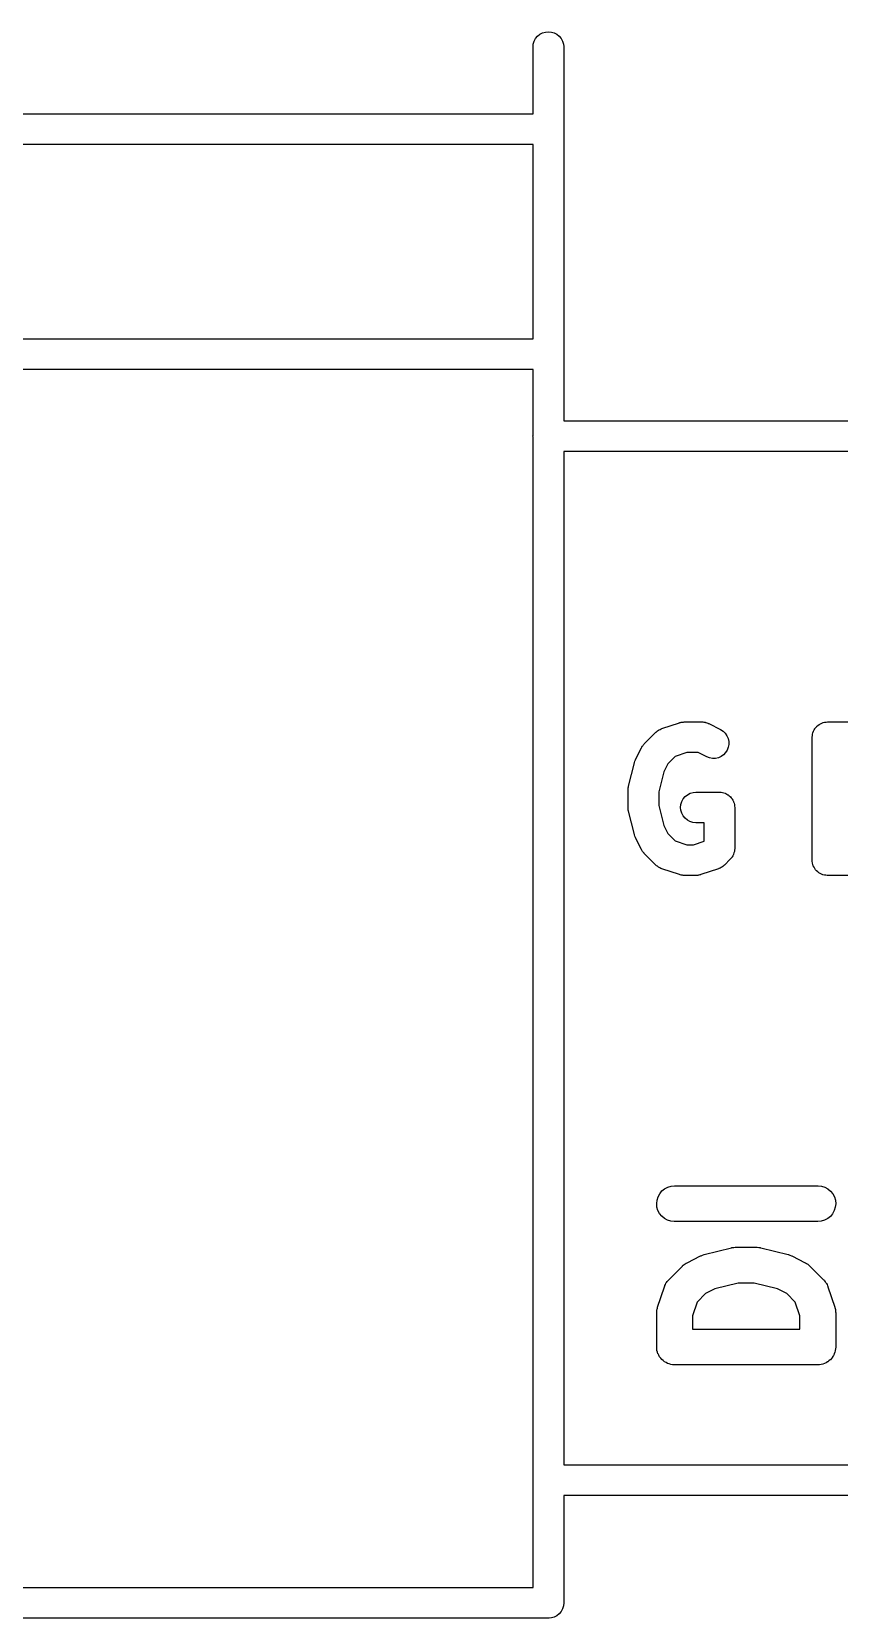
# Model space of a CAD drawing. Extents: x 1 to 169, y -122 to 5.
# Drawn here: x 85.22 to 89.17, y -6.18 to 1.58 of the extents above; entities that cross this region are included whole.
import ezdxf

# ---------------------------------------------------------------- set-up
doc = ezdxf.new("R2010")
doc.units = 0
doc.header["$MEASUREMENT"] = 0
doc.layers.add('BLACK', color=7, linetype='CONTINUOUS')

msp = doc.modelspace()

# ---------------------------------------------------------------- linework, layer by layer
at = {"layer": 'BLACK', "linetype": 'CONTINUOUS'}
for p, q in [((87.6873, 1.54187), (87.6967, 1.55329)), ((87.6967, 1.55329), (87.7081, 1.56266)), ((87.7081, 1.56266), (87.7212, 1.56962)), ((87.7212, 1.56962), (87.7353, 1.57391)), ((87.7353, 1.57391), (87.75, 1.57536)), ((87.75, 1.57536), (87.7647, 1.57391)), ((87.7647, 1.57391), (87.7788, 1.56962)), ((87.7788, 1.56962), (87.7919, 1.56266)), ((87.7919, 1.56266), (87.8033, 1.55329)), ((87.8033, 1.55329), (87.8127, 1.54187)), ((87.675, 1.50367), (87.6761, 1.5147)), ((87.675, 1.175), (87.675, 1.50367)), ((87.6761, 1.5147), (87.6804, 1.52884)), ((87.6804, 1.52884), (87.6873, 1.54187)), ((87.8127, 1.54187), (87.8196, 1.52884)), ((87.8196, 1.52884), (87.8239, 1.5147)), ((87.8239, 1.5147), (87.825, 1.50367)), ((87.825, 1.50367), (87.825, 1.10368)), ((84.325, 1.175), (87.675, 1.175)), ((87.825, 1.10368), (87.8254, 1.1)), ((87.8254, 1.1), (87.825, 1.09633)), ((87.825, 1.09633), (87.825, 0.00368)), ((87.675, 1.025), (84.2537, 1.025)), ((87.675, 0.075), (87.675, 1.025)), ((80.845, 0.075), (87.675, 0.075)), ((87.825, 0.00368), (87.8254, 0)), ((87.8254, 0), (87.825, -0.00368)), ((87.675, -0.075), (80.845, -0.075)), ((87.675, -0.39632), (87.675, -0.075)), ((87.825, -0.00368), (87.825, -0.325)), ((87.825, -0.325), (93.3963, -0.325)), ((87.6746, -0.4), (87.675, -0.39632)), ((87.675, -0.40368), (87.6746, -0.4)), ((87.675, -6.025), (87.675, -0.40368)), ((87.825, -0.475), (87.825, -5.425)), ((93.325, -0.475), (87.825, -0.475)), ((88.2184, -1.90411), (88.2755, -1.84697)), ((88.2755, -1.84697), (88.2763, -1.84623)), ((88.2763, -1.84623), (88.278, -1.84485)), ((88.278, -1.84485), (88.2795, -1.84325)), ((88.2795, -1.84325), (88.2837, -1.8403)), ((88.2837, -1.8403), (88.2877, -1.8371)), ((88.2877, -1.8371), (88.2897, -1.83608)), ((88.2897, -1.83608), (88.2915, -1.83481)), ((88.2915, -1.83481), (88.2962, -1.83272)), ((88.2962, -1.83272), (88.3007, -1.83036)), ((88.3007, -1.83036), (88.3028, -1.82975)), ((88.3028, -1.82975), (88.3049, -1.82885)), ((88.3049, -1.82885), (88.3906, -1.80028)), ((88.3906, -1.80028), (88.3916, -1.79995)), ((88.3916, -1.79995), (88.3957, -1.79907)), ((88.3957, -1.79907), (88.3997, -1.79786)), ((88.3997, -1.79786), (88.4028, -1.79755)), ((88.4028, -1.79755), (88.4059, -1.7969)), ((88.4059, -1.7969), (88.4101, -1.79684)), ((88.4101, -1.79684), (88.4143, -1.79643)), ((88.4143, -1.79643), (88.5, -1.79643)), ((88.5, -1.79643), (88.501, -1.79644)), ((88.501, -1.79644), (88.5032, -1.79668)), ((88.5032, -1.79668), (88.5054, -1.79663)), ((88.5054, -1.79663), (88.5105, -1.7975)), ((88.5105, -1.7975), (88.5156, -1.79807)), ((88.5156, -1.79807), (88.5177, -1.79873)), ((88.5177, -1.79873), (88.5199, -1.79911)), ((88.5199, -1.79911), (88.5247, -1.80095)), ((88.5247, -1.80095), (88.5295, -1.80249)), ((88.5295, -1.80249), (88.5315, -1.80356)), ((88.5315, -1.80356), (88.5335, -1.80435)), ((88.5335, -1.80435), (88.5907, -1.83292)), ((88.5907, -1.83292), (88.5916, -1.83339)), ((88.5916, -1.83339), (88.6039, -1.84136)), ((88.6039, -1.84136), (88.6144, -1.85156)), ((88.6144, -1.85156), (88.6227, -1.8636)), ((89.0401, -1.86333), (89.0408, -1.85635)), ((89.0408, -1.85635), (89.0409, -1.8561)), ((89.0409, -1.85583), (89.043, -1.84914)), ((89.0409, -1.8561), (89.0409, -1.85583)), ((89.043, -1.84914), (89.0451, -1.84236)), ((89.0451, -1.84236), (89.0453, -1.84213)), ((89.0453, -1.84188), (89.0488, -1.83567)), ((89.0453, -1.84213), (89.0453, -1.84188)), ((89.0488, -1.83567), (89.0521, -1.82949)), ((89.0521, -1.82949), (89.0523, -1.82929)), ((89.0523, -1.82929), (89.0524, -1.82905)), ((89.0524, -1.82905), (89.057, -1.82363)), ((89.057, -1.82363), (89.0614, -1.81821)), ((89.0614, -1.81821), (89.0616, -1.81804)), ((89.0616, -1.81804), (89.0618, -1.81784)), ((89.0618, -1.81784), (89.0673, -1.81345)), ((89.0673, -1.81345), (89.0728, -1.80896)), ((89.0728, -1.80896), (89.073, -1.80883)), ((89.073, -1.80883), (89.0732, -1.80867)), ((89.0732, -1.80867), (89.0795, -1.8054)), ((89.0795, -1.8054), (89.0857, -1.80209)), ((89.0857, -1.80209), (89.086, -1.80201)), ((89.086, -1.80201), (89.0862, -1.80189)), ((89.0862, -1.80189), (89.093, -1.79989)), ((89.093, -1.79989), (89.0997, -1.79786)), ((89.0997, -1.79786), (89.1, -1.79783)), ((89.1, -1.79783), (89.1002, -1.79776)), ((89.1002, -1.79776), (89.1073, -1.79712)), ((89.1073, -1.79712), (89.1143, -1.79643)), ((89.1143, -1.79643), (89.2571, -1.79643)), ((88.1758, -1.98074), (88.2043, -1.9236)), ((88.2043, -1.9236), (88.2048, -1.92267)), ((88.2048, -1.92267), (88.2071, -1.91913)), ((88.2071, -1.91913), (88.2091, -1.91542)), ((88.2091, -1.91542), (88.2111, -1.913)), ((88.2111, -1.913), (88.2128, -1.91039)), ((88.2128, -1.91039), (88.2157, -1.90737)), ((88.2157, -1.90737), (88.2184, -1.90411)), ((88.624, -1.93401), (88.6161, -1.94635)), ((88.6227, -1.8636), (88.6285, -1.87703)), ((88.6293, -1.92038), (88.624, -1.93401)), ((88.6285, -1.87703), (88.6316, -1.89133)), ((88.6319, -1.90597), (88.6293, -1.92038)), ((88.6316, -1.89133), (88.6319, -1.90597)), ((89.0393, -1.87038), (89.0401, -1.86333)), ((89.0393, -1.87089), (89.0393, -1.87038)), ((89.0393, -1.8709), (89.0393, -1.87089)), ((89.0393, -1.87092), (89.0393, -1.8709)), ((89.0393, -1.87143), (89.0393, -1.87092)), ((89.0393, -2.47143), (89.0393, -1.87143)), ((88.1415, -2.11038), (88.1701, -1.99609)), ((88.1701, -1.99609), (88.1704, -1.99508)), ((88.1704, -1.99508), (88.1705, -1.99476)), ((88.1705, -1.99441), (88.173, -1.98789)), ((88.1705, -1.99476), (88.1705, -1.99441)), ((88.173, -1.98789), (88.1755, -1.98136)), ((88.1755, -1.98136), (88.1757, -1.98107)), ((88.1757, -1.98107), (88.1758, -1.98074)), ((88.3331, -2.00157), (88.3136, -2.04046)), ((88.3691, -1.96555), (88.3331, -2.00157)), ((88.4265, -1.94643), (88.3691, -1.96555)), ((88.4823, -1.94643), (88.4265, -1.94643)), ((88.5236, -1.96708), (88.4823, -1.94643)), ((88.5373, -1.97232), (88.5236, -1.96708)), ((88.5517, -1.9748), (88.5373, -1.97232)), ((88.5663, -1.97443), (88.5517, -1.9748)), ((88.5806, -1.97123), (88.5663, -1.97443)), ((88.594, -1.96532), (88.5806, -1.97123)), ((88.606, -1.95692), (88.594, -1.96532)), ((88.6161, -1.94635), (88.606, -1.95692)), ((88.3136, -2.04046), (88.2893, -2.1378)), ((88.1393, -2.12752), (88.1394, -2.1262)), ((88.1393, -2.12857), (88.1393, -2.12752)), ((88.1393, -2.21428), (88.1393, -2.12857)), ((88.1394, -2.12486), (88.1403, -2.11892)), ((88.1394, -2.1262), (88.1394, -2.12486)), ((88.1403, -2.11892), (88.1409, -2.11298)), ((88.1409, -2.11298), (88.1413, -2.11171)), ((88.1413, -2.11171), (88.1415, -2.11038)), ((88.2893, -2.1378), (88.2893, -2.20505)), ((88.4093, -2.17235), (88.4186, -2.16107)), ((88.4186, -2.16107), (88.4299, -2.15182)), ((88.4299, -2.15182), (88.4428, -2.14494)), ((88.4428, -2.14494), (88.4569, -2.14071)), ((88.4569, -2.14071), (88.4714, -2.13929)), ((88.4714, -2.13929), (88.5857, -2.13929)), ((88.5857, -2.13929), (88.5862, -2.13929)), ((88.5862, -2.13929), (88.5862, -2.13929)), ((88.5862, -2.13929), (88.5863, -2.13929)), ((88.5863, -2.13929), (88.5868, -2.13929)), ((88.5868, -2.13929), (88.5938, -2.14008)), ((88.5938, -2.14008), (88.6008, -2.14082)), ((88.6008, -2.14082), (88.601, -2.14089)), ((88.601, -2.14089), (88.6013, -2.14092)), ((88.6013, -2.14092), (88.608, -2.14305)), ((88.608, -2.14305), (88.6148, -2.14514)), ((88.6148, -2.14514), (88.615, -2.14527)), ((88.615, -2.14527), (88.6153, -2.14535)), ((88.6153, -2.14535), (88.6215, -2.14876)), ((88.6215, -2.14876), (88.6277, -2.15211)), ((88.6277, -2.15211), (88.6279, -2.15227)), ((88.6279, -2.15227), (88.6281, -2.1524)), ((88.6281, -2.1524), (88.6335, -2.15695)), ((88.6335, -2.15695), (88.6389, -2.16144)), ((88.6389, -2.16144), (88.6391, -2.16164)), ((88.6391, -2.16164), (88.6393, -2.16181)), ((88.6393, -2.16181), (88.6437, -2.16727)), ((88.6437, -2.16727), (88.6482, -2.17278)), ((88.1394, -2.21562), (88.1393, -2.21428)), ((88.1393, -2.21695), (88.1394, -2.21562)), ((88.1401, -2.22288), (88.1393, -2.21695)), ((88.1407, -2.22885), (88.1401, -2.22288)), ((88.1411, -2.23013), (88.1407, -2.22885)), ((88.1413, -2.23146), (88.1411, -2.23013)), ((88.1415, -2.23247), (88.1413, -2.23146)), ((88.1701, -2.34676), (88.1415, -2.23247)), ((88.2893, -2.20505), (88.3136, -2.3024)), ((88.3964, -2.21376), (88.398, -2.1992)), ((88.3978, -2.22834), (88.3964, -2.21376)), ((88.4019, -2.24238), (88.3978, -2.22834)), ((88.398, -2.1992), (88.4023, -2.18522)), ((88.4087, -2.25535), (88.4019, -2.24238)), ((88.4023, -2.18522), (88.4093, -2.17235)), ((88.6482, -2.17278), (88.6483, -2.17301)), ((88.6483, -2.17301), (88.6485, -2.17322)), ((88.6485, -2.17322), (88.6517, -2.17946)), ((88.6517, -2.17946), (88.6551, -2.18571)), ((88.6551, -2.18571), (88.6551, -2.18596)), ((88.6551, -2.18596), (88.6553, -2.18619)), ((88.6553, -2.18619), (88.6572, -2.19297)), ((88.6572, -2.19297), (88.6593, -2.19972)), ((88.6593, -2.19972), (88.6593, -2.19998)), ((88.6593, -2.19998), (88.6594, -2.20023)), ((88.6594, -2.20023), (88.66, -2.20725)), ((88.66, -2.20725), (88.6607, -2.21428)), ((88.6607, -2.21428), (88.6607, -2.41429)), ((88.3136, -2.3024), (88.3331, -2.34129)), ((88.4178, -2.26676), (88.4087, -2.25535)), ((88.4291, -2.27617), (88.4178, -2.26676)), ((88.4419, -2.28322), (88.4291, -2.27617)), ((88.4558, -2.28765), (88.4419, -2.28322)), ((88.4704, -2.28928), (88.4558, -2.28765)), ((88.4714, -2.28929), (88.4704, -2.28928)), ((88.5107, -2.28929), (88.4714, -2.28929)), ((88.5107, -2.37928), (88.5107, -2.28929)), ((88.1702, -2.34709), (88.1701, -2.34676)), ((88.1703, -2.34743), (88.1702, -2.34709)), ((88.1727, -2.35397), (88.1703, -2.34743)), ((88.175, -2.36055), (88.1727, -2.35397)), ((88.1752, -2.36085), (88.175, -2.36055)), ((88.1753, -2.36117), (88.1752, -2.36085)), ((88.1758, -2.36211), (88.1753, -2.36117)), ((88.2043, -2.41925), (88.1758, -2.36211)), ((88.3331, -2.34129), (88.3691, -2.3773)), ((88.3691, -2.3773), (88.4265, -2.39643)), ((88.4265, -2.39643), (88.4593, -2.39643)), ((88.4593, -2.39643), (88.5107, -2.37928)), ((88.2066, -2.42282), (88.2043, -2.41925)), ((88.2085, -2.42656), (88.2066, -2.42282)), ((88.2105, -2.429), (88.2085, -2.42656)), ((88.2121, -2.43165), (88.2105, -2.429)), ((88.215, -2.43471), (88.2121, -2.43165)), ((88.2177, -2.438), (88.215, -2.43471)), ((88.2184, -2.43875), (88.2177, -2.438)), ((88.2755, -2.49589), (88.2184, -2.43875)), ((88.6387, -2.46732), (88.6102, -2.49589)), ((88.6431, -2.46197), (88.6387, -2.46732)), ((88.6476, -2.45666), (88.6431, -2.46197)), ((88.6478, -2.45631), (88.6476, -2.45666)), ((88.648, -2.45601), (88.6478, -2.45631)), ((88.6513, -2.44992), (88.648, -2.45601)), ((88.6546, -2.44383), (88.6513, -2.44992)), ((88.6548, -2.44346), (88.6546, -2.44383)), ((88.655, -2.44311), (88.6548, -2.44346)), ((88.657, -2.43648), (88.655, -2.44311)), ((88.6591, -2.42988), (88.657, -2.43648)), ((88.6592, -2.42911), (88.6591, -2.42948)), ((88.6591, -2.42948), (88.6591, -2.42988)), ((88.6599, -2.42222), (88.6592, -2.42911)), ((88.6607, -2.41533), (88.6599, -2.42222)), ((88.6607, -2.41429), (88.6607, -2.41453)), ((88.6607, -2.41453), (88.6607, -2.41455)), ((88.6607, -2.41455), (88.6607, -2.41457)), ((88.6607, -2.41457), (88.6607, -2.41533)), ((89.04, -2.47846), (89.0393, -2.47143)), ((89.0406, -2.48548), (89.04, -2.47846)), ((88.2772, -2.49729), (88.2755, -2.49589)), ((88.2787, -2.49891), (88.2772, -2.49729)), ((88.2829, -2.50192), (88.2787, -2.49891)), ((88.2868, -2.50518), (88.2829, -2.50192)), ((88.2888, -2.50622), (88.2868, -2.50518)), ((88.2906, -2.50752), (88.2888, -2.50622)), ((88.2952, -2.50968), (88.2906, -2.50752)), ((88.2997, -2.5121), (88.2952, -2.50968)), ((88.3019, -2.51274), (88.2997, -2.5121)), ((88.3039, -2.51367), (88.3019, -2.51274)), ((88.3049, -2.51401), (88.3039, -2.51367)), ((88.3906, -2.54258), (88.3049, -2.51401)), ((88.3947, -2.54351), (88.3906, -2.54258)), ((88.3987, -2.54479), (88.3947, -2.54351)), ((88.4018, -2.54514), (88.3987, -2.54479)), ((88.4048, -2.54583), (88.4018, -2.54514)), ((88.409, -2.54595), (88.4048, -2.54583)), ((88.4132, -2.54642), (88.409, -2.54595)), ((88.4143, -2.54643), (88.4132, -2.54642)), ((88.4714, -2.54643), (88.4143, -2.54643)), ((88.4756, -2.54602), (88.4714, -2.54643)), ((88.4798, -2.54595), (88.4756, -2.54602)), ((88.4829, -2.5453), (88.4798, -2.54595)), ((88.486, -2.545), (88.4829, -2.5453)), ((88.49, -2.54378), (88.486, -2.545)), ((88.4941, -2.5429), (88.49, -2.54378)), ((88.4951, -2.54258), (88.4941, -2.5429)), ((88.5809, -2.51401), (88.4951, -2.54258)), ((88.5829, -2.51311), (88.5809, -2.51401)), ((88.585, -2.51249), (88.5829, -2.51311)), ((88.5895, -2.51013), (88.585, -2.51249)), ((88.5942, -2.50805), (88.5895, -2.51013)), ((88.596, -2.50677), (88.5942, -2.50805)), ((88.598, -2.50576), (88.596, -2.50677)), ((88.602, -2.50256), (88.598, -2.50576)), ((88.6062, -2.4996), (88.602, -2.50256)), ((88.6077, -2.49801), (88.6062, -2.4996)), ((88.6094, -2.49662), (88.6077, -2.49801)), ((88.6102, -2.49589), (88.6094, -2.49662)), ((89.0407, -2.48574), (89.0406, -2.48548)), ((89.0407, -2.486), (89.0407, -2.48574)), ((89.0427, -2.49274), (89.0407, -2.486)), ((89.0447, -2.49952), (89.0427, -2.49274)), ((89.0449, -2.49976), (89.0447, -2.49952)), ((89.0449, -2.50001), (89.0449, -2.49976)), ((89.0483, -2.50625), (89.0449, -2.50001)), ((89.0515, -2.51249), (89.0483, -2.50625)), ((89.0517, -2.5127), (89.0515, -2.51249)), ((89.0518, -2.51293), (89.0517, -2.5127)), ((89.0563, -2.51844), (89.0518, -2.51293)), ((89.0607, -2.5239), (89.0563, -2.51844)), ((89.0609, -2.52407), (89.0607, -2.5239)), ((89.0611, -2.52428), (89.0609, -2.52407)), ((89.0665, -2.52876), (89.0611, -2.52428)), ((89.0719, -2.53331), (89.0665, -2.52876)), ((89.0721, -2.53344), (89.0719, -2.53331)), ((89.0723, -2.53361), (89.0721, -2.53344)), ((89.0785, -2.53695), (89.0723, -2.53361)), ((89.0847, -2.54036), (89.0785, -2.53695)), ((89.085, -2.54044), (89.0847, -2.54036)), ((89.0852, -2.54057), (89.085, -2.54044)), ((89.092, -2.54266), (89.0852, -2.54057)), ((89.0987, -2.54479), (89.092, -2.54266)), ((89.099, -2.54482), (89.0987, -2.54479)), ((89.0992, -2.5449), (89.099, -2.54482)), ((89.1062, -2.54563), (89.0992, -2.5449)), ((89.1132, -2.54642), (89.1062, -2.54563)), ((89.1137, -2.54642), (89.1132, -2.54642)), ((89.1138, -2.54643), (89.1137, -2.54642)), ((89.1143, -2.54643), (89.1138, -2.54642)), ((89.1138, -2.54642), (89.1138, -2.54643)), ((89.2571, -2.54643), (89.1143, -2.54643)), ((88.286, -4.11609), (88.2941, -4.10107)), ((88.2941, -4.10107), (88.305, -4.08791)), ((88.305, -4.08791), (88.3182, -4.07712)), ((88.3182, -4.07712), (88.3333, -4.0691)), ((88.3333, -4.0691), (88.3497, -4.06417)), ((88.3497, -4.06417), (88.3667, -4.0625)), ((88.3667, -4.0625), (89.0667, -4.0625)), ((89.0667, -4.0625), (89.0679, -4.06251)), ((89.0679, -4.06251), (89.0849, -4.06441)), ((89.0849, -4.06441), (89.1011, -4.06958)), ((89.1011, -4.06958), (89.1161, -4.0778)), ((89.1161, -4.0778), (89.1292, -4.08878)), ((89.1292, -4.08878), (89.1399, -4.10209)), ((89.1399, -4.10209), (89.1478, -4.11722)), ((88.2792, -4.14939), (88.281, -4.13241)), ((88.2807, -4.1664), (88.2792, -4.14939)), ((88.2855, -4.18278), (88.2807, -4.1664)), ((88.281, -4.13241), (88.286, -4.11609)), ((88.2934, -4.19791), (88.2855, -4.18278)), ((89.1473, -4.18391), (89.1392, -4.19893)), ((89.1524, -4.16759), (89.1473, -4.18391)), ((89.1478, -4.11722), (89.1526, -4.1336)), ((89.1542, -4.15061), (89.1524, -4.16759)), ((89.1526, -4.1336), (89.1542, -4.15061)), ((88.3041, -4.21122), (88.2934, -4.19791)), ((88.3172, -4.2222), (88.3041, -4.21122)), ((88.3322, -4.23042), (88.3172, -4.2222)), ((88.3485, -4.23559), (88.3322, -4.23042)), ((88.3654, -4.23749), (88.3485, -4.23559)), ((88.3667, -4.2375), (88.3654, -4.23749)), ((89.0667, -4.2375), (88.3667, -4.2375)), ((89.0837, -4.23583), (89.0667, -4.2375)), ((89.1, -4.2309), (89.0837, -4.23583)), ((89.1151, -4.22288), (89.1, -4.2309)), ((89.1283, -4.21209), (89.1151, -4.22288)), ((89.1392, -4.19893), (89.1283, -4.21209)), ((88.4275, -4.4384), (88.4942, -4.40507)), ((88.4942, -4.40507), (88.4953, -4.40453)), ((88.4953, -4.40453), (88.4957, -4.4044)), ((88.4957, -4.4044), (88.496, -4.40418)), ((88.496, -4.40418), (88.5038, -4.40142)), ((88.5038, -4.40142), (88.5113, -4.39865)), ((88.5113, -4.39865), (88.5117, -4.39858)), ((88.5117, -4.39858), (88.5121, -4.39844)), ((88.5121, -4.39844), (88.6454, -4.36511)), ((88.6454, -4.36511), (88.6466, -4.36482)), ((88.6466, -4.36482), (88.6482, -4.36462)), ((88.6482, -4.36462), (88.6497, -4.36417)), ((88.6497, -4.36417), (88.6566, -4.36348)), ((88.6566, -4.36348), (88.6636, -4.36255)), ((88.6636, -4.36255), (88.6651, -4.36265)), ((88.6651, -4.36265), (88.6667, -4.3625)), ((88.6667, -4.3625), (88.7667, -4.3625)), ((88.7667, -4.3625), (88.7679, -4.36251)), ((88.7679, -4.36251), (88.7694, -4.36268)), ((88.7694, -4.36268), (88.771, -4.36261)), ((88.771, -4.36261), (88.7779, -4.36363)), ((88.7779, -4.36363), (88.7849, -4.36441)), ((88.7849, -4.36441), (88.7863, -4.36488)), ((88.7863, -4.36488), (88.7879, -4.36511)), ((88.7879, -4.36511), (88.9212, -4.39844)), ((88.9212, -4.39844), (88.9224, -4.39875)), ((88.9224, -4.39875), (88.9228, -4.39889)), ((88.9228, -4.39889), (88.9232, -4.39896)), ((88.9232, -4.39896), (88.9308, -4.40187)), ((88.9308, -4.40187), (88.9384, -4.40471)), ((88.9384, -4.40471), (88.9388, -4.40493)), ((88.9388, -4.40493), (88.9391, -4.40507)), ((88.9391, -4.40507), (89.0058, -4.4384)), ((88.3381, -4.52146), (88.4048, -4.45479)), ((88.4048, -4.45479), (88.4057, -4.45394)), ((88.4057, -4.45394), (88.4095, -4.45088)), ((88.4095, -4.45088), (88.4131, -4.44749)), ((88.4131, -4.44749), (88.4162, -4.44555)), ((88.4162, -4.44555), (88.419, -4.44328)), ((88.419, -4.44328), (88.4234, -4.44103)), ((88.4234, -4.44103), (88.4275, -4.4384)), ((89.0058, -4.4384), (89.0069, -4.43896)), ((89.0069, -4.43896), (89.011, -4.44163)), ((89.011, -4.44163), (89.0153, -4.44395)), ((89.0153, -4.44395), (89.0182, -4.44627)), ((89.0182, -4.44627), (89.0212, -4.44825)), ((89.0212, -4.44825), (89.0247, -4.45167)), ((89.0247, -4.45167), (89.0285, -4.45479)), ((89.0285, -4.45479), (89.0952, -4.52146)), ((88.2837, -4.65566), (88.317, -4.55566)), ((88.317, -4.55566), (88.3174, -4.55451)), ((88.3174, -4.55451), (88.3185, -4.55218)), ((88.3185, -4.55218), (88.3192, -4.54971)), ((88.3192, -4.54971), (88.322, -4.54443)), ((88.322, -4.54443), (88.3246, -4.53901)), ((88.3246, -4.53901), (88.3261, -4.53693)), ((88.3261, -4.53693), (88.3273, -4.53466)), ((88.3273, -4.53466), (88.3311, -4.53003)), ((88.3311, -4.53003), (88.3346, -4.5252)), ((88.3346, -4.5252), (88.3365, -4.52345)), ((88.3365, -4.52345), (88.3381, -4.52146)), ((88.5639, -4.56589), (88.5185, -4.58858)), ((88.6774, -4.5375), (88.5639, -4.56589)), ((88.7559, -4.5375), (88.6774, -4.5375)), ((88.8695, -4.56589), (88.7559, -4.5375)), ((88.9148, -4.58858), (88.8695, -4.56589)), ((89.0952, -4.52146), (89.0961, -4.52233)), ((89.0961, -4.52233), (89.0977, -4.52434)), ((89.0977, -4.52434), (89.0995, -4.52612)), ((89.0995, -4.52612), (89.103, -4.53101)), ((89.103, -4.53101), (89.1067, -4.53568)), ((89.1067, -4.53568), (89.1079, -4.53796)), ((89.1079, -4.53796), (89.1094, -4.54007)), ((89.1094, -4.54007), (89.1118, -4.54554)), ((89.1118, -4.54554), (89.1146, -4.55084)), ((89.1146, -4.55084), (89.1153, -4.55331)), ((89.1153, -4.55331), (89.1163, -4.55566)), ((89.1163, -4.55566), (89.1497, -4.65566)), ((88.4765, -4.6306), (88.4542, -4.69753)), ((88.5185, -4.58858), (88.4765, -4.6306)), ((88.9569, -4.6306), (88.9148, -4.58858)), ((88.9792, -4.69753), (88.9569, -4.6306)), ((88.2792, -4.68211), (88.2797, -4.67724)), ((88.2792, -4.68333), (88.2792, -4.68211)), ((88.2792, -4.85), (88.2792, -4.68333)), ((88.2797, -4.67724), (88.2799, -4.67231)), ((88.2799, -4.67231), (88.2807, -4.66875)), ((88.2807, -4.66875), (88.2811, -4.66514)), ((88.2811, -4.66514), (88.2826, -4.66046)), ((88.2826, -4.66046), (88.2837, -4.65566)), ((88.4542, -4.69753), (88.4542, -4.7625)), ((88.9792, -4.7625), (88.9792, -4.69753)), ((89.1497, -4.65566), (89.1501, -4.65682)), ((89.1501, -4.65682), (89.1511, -4.66163)), ((89.1511, -4.66163), (89.1525, -4.66634)), ((89.1525, -4.66634), (89.1529, -4.66996)), ((89.1529, -4.66996), (89.1536, -4.67353)), ((89.1536, -4.67353), (89.1537, -4.67844)), ((89.1537, -4.67844), (89.1542, -4.68333)), ((89.1542, -4.68333), (89.1542, -4.85)), ((88.4542, -4.7625), (88.9792, -4.7625)), ((88.28, -4.85823), (88.2792, -4.85)), ((88.2807, -4.8664), (88.28, -4.85823)), ((88.2808, -4.86669), (88.2807, -4.8664)), ((88.2808, -4.867), (88.2808, -4.86669)), ((88.2832, -4.87492), (88.2808, -4.867)), ((88.2855, -4.88278), (88.2832, -4.87492)), ((88.2857, -4.88305), (88.2855, -4.88278)), ((89.1498, -4.87601), (89.1473, -4.88391)), ((89.1523, -4.86819), (89.1498, -4.87601)), ((89.1524, -4.86759), (89.1523, -4.86789)), ((89.1523, -4.86789), (89.1523, -4.86819)), ((89.1532, -4.85936), (89.1524, -4.86759)), ((89.1542, -4.85122), (89.1532, -4.85936)), ((89.1542, -4.85), (89.1542, -4.85059)), ((89.1542, -4.85059), (89.1542, -4.85061)), ((89.1542, -4.85061), (89.1542, -4.85064)), ((89.1542, -4.85064), (89.1542, -4.85122)), ((88.2858, -4.88334), (88.2857, -4.88305)), ((88.2896, -4.89063), (88.2858, -4.88334)), ((88.2934, -4.89791), (88.2896, -4.89063)), ((88.2936, -4.89815), (88.2934, -4.89791)), ((88.2938, -4.89842), (88.2936, -4.89815)), ((88.299, -4.90478), (88.2938, -4.89842)), ((88.3041, -4.91122), (88.299, -4.90478)), ((88.3044, -4.91142), (88.3041, -4.91122)), ((88.3046, -4.91165), (88.3044, -4.91142)), ((88.3109, -4.91687), (88.3046, -4.91165)), ((88.3172, -4.9222), (88.3109, -4.91687)), ((88.3175, -4.92234), (88.3172, -4.9222)), ((88.3177, -4.92254), (88.3175, -4.92234)), ((88.325, -4.92648), (88.3177, -4.92254)), ((88.3322, -4.93042), (88.325, -4.92648)), ((88.3325, -4.93052), (88.3322, -4.93042)), ((88.3328, -4.93066), (88.3325, -4.93052)), ((88.3407, -4.93311), (88.3328, -4.93066)), ((88.3485, -4.93559), (88.3407, -4.93311)), ((88.3488, -4.93562), (88.3485, -4.93559)), ((88.3491, -4.93571), (88.3488, -4.93562)), ((88.3573, -4.93658), (88.3491, -4.93571)), ((88.3654, -4.93749), (88.3573, -4.93658)), ((88.366, -4.9375), (88.3654, -4.93749)), ((88.3661, -4.9375), (88.366, -4.9375)), ((88.3667, -4.9375), (88.3661, -4.9375)), ((88.3661, -4.9375), (88.3661, -4.9375)), ((89.0667, -4.9375), (88.3667, -4.9375)), ((89.0749, -4.93669), (89.0667, -4.9375)), ((89.0831, -4.93595), (89.0749, -4.93669)), ((89.0834, -4.93586), (89.0831, -4.93595)), ((89.0837, -4.93583), (89.0834, -4.93586)), ((89.0916, -4.93344), (89.0837, -4.93583)), ((89.0994, -4.93113), (89.0916, -4.93344)), ((89.0997, -4.93099), (89.0994, -4.93113)), ((89.1, -4.9309), (89.0997, -4.93099)), ((89.1073, -4.92702), (89.1, -4.9309)), ((89.1146, -4.92322), (89.1073, -4.92702)), ((89.1148, -4.92303), (89.1146, -4.92322)), ((89.1151, -4.92288), (89.1148, -4.92303)), ((89.1214, -4.91769), (89.1151, -4.92288)), ((89.1279, -4.91252), (89.1214, -4.91769)), ((89.1281, -4.91228), (89.1279, -4.91252)), ((89.1283, -4.91209), (89.1281, -4.91228)), ((89.1335, -4.90579), (89.1283, -4.91209)), ((89.1389, -4.89943), (89.1335, -4.90579)), ((89.139, -4.89917), (89.1389, -4.89943)), ((89.1392, -4.89893), (89.139, -4.89917)), ((89.1431, -4.89165), (89.1392, -4.89893)), ((89.1471, -4.88447), (89.1431, -4.89165)), ((89.1472, -4.88418), (89.1471, -4.88447)), ((89.1473, -4.88391), (89.1472, -4.88418)), ((87.825, -5.425), (89.425, -5.425)), ((89.4963, -5.575), (87.825, -5.575)), ((87.825, -5.575), (87.825, -6.09632)), ((80.845, -6.025), (87.675, -6.025)), ((87.8239, -6.1147), (87.8196, -6.12884)), ((87.8254, -6.1), (87.8239, -6.1147)), ((87.825, -6.09632), (87.8254, -6.1)), ((87.7463, -6.175), (80.7737, -6.175)), ((87.75, -6.17536), (87.7463, -6.175)), ((87.7537, -6.175), (87.75, -6.17536)), ((87.7647, -6.17391), (87.7537, -6.175)), ((87.7788, -6.16962), (87.7647, -6.17391)), ((87.7919, -6.16266), (87.7788, -6.16962)), ((87.8033, -6.15329), (87.7919, -6.16266)), ((87.8127, -6.14187), (87.8033, -6.15329)), ((87.8196, -6.12884), (87.8127, -6.14187))]:
    msp.add_line(p, q, dxfattribs=at)

doc.saveas('drawing.dxf')
